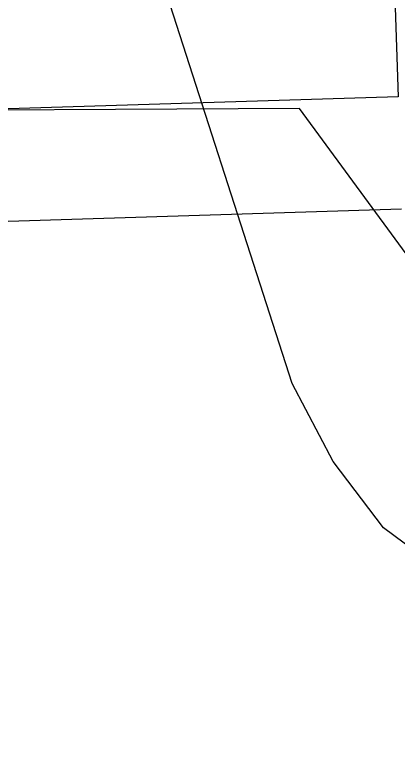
# Model space of a CAD drawing. Extents: x 634962 to 644935, y 5969185 to 5972988.
# Drawn here: x 643277.8 to 643346.4, y 5970112.6 to 5970245.7 of the extents above; entities that cross this region are included whole.
import ezdxf

# ---------------------------------------------------------------- set-up
doc = ezdxf.new("R2010")
doc.units = 0
doc.header["$LTSCALE"] = 5
for name, color, linetype in [('AS-POWER-OH-ATCO PIPELINES', 241, 'foc-OHPOWER'), ('L-SEC', 7, 'Continuous'), ('T-CREEK', 160, 'Continuous')]:
    doc.layers.add(name, color=color, linetype=linetype)
doc.styles.add('foc-LtypeFont', font='ARIALN.TTF', dxfattribs={"height": 7.35})
doc.linetypes.add('foc-OHPOWER', pattern='A,10,-1,["O/P",foc-LtypeFont,S=0.2,R=0,X=-0.5,Y=-0.75],-3.25', length=14.25)
doc.linetypes.add('foc-TOPO-flowdirection-NOLINE', pattern='A,0,[">",foc-LtypeFont,S=0.3,R=0,X=0,Y=-0.945],-20,[">",foc-LtypeFont,S=0.3,R=0,X=0,Y=-0.945],0', length=20)

msp = doc.modelspace()

# ---------------------------------------------------------------- linework, layer by layer
at = {"layer": 'AS-POWER-OH-ATCO PIPELINES', "flags": 128}
msp.add_lwpolyline([(643350.015, 5970199.974), (643328.746, 5970228.944), (643153.109, 5970227.979), (643120.92, 5970245.85), (643318.594, 5971062.433), (643371.883, 5971064.424)], dxfattribs=at)
at = {"layer": 'L-SEC'}
for p, q in [((643333.834, 5970633.833), (643346.41, 5970231.053)), ((643346.41, 5970231.053), (642944.308, 5970218.635)), ((642944.937, 5970198.534), (643347.038, 5970210.952))]:
    msp.add_line(p, q, dxfattribs=at)
at = {"layer": 'T-CREEK', "linetype": 'foc-TOPO-flowdirection-NOLINE', "flags": 128}
msp.add_lwpolyline([(643399.389, 5970112.639), (643343.783, 5970153.853), (643334.817, 5970165.732), (643327.439, 5970179.705), (643301.59, 5970259.995), (643301.308, 5970278.616), (643308.917, 5970313.206), (643308.276, 5970333.307), (643309.851, 5970351.826), (643317.374, 5970385.575), (643323.818, 5970398.916), (643328.72, 5970414.882), (643332.594, 5970453.2), (643331.427, 5970531.628), (643327.985, 5970550.12), (643322.842, 5970566.393), (643295.41, 5970625.477), (643235.037, 5970697.078), (643221.189, 5970726.199), (643204.039, 5970795.256), (643188.909, 5970823.605), (643168.232, 5970867.855), (643165.257, 5970886.605), (643163.536, 5970925.892), (643156.917, 5970940.315), (643146.719, 5970951.664), (643114.604, 5970980.577), (643107.095, 5970993.352), (643095.317, 5971046.385), (643082.832, 5971077.231), (643082.08, 5971095.652), (643110.781, 5971109.482), (643125.814, 5971104.062), (643138.307, 5971095.014), (643151.984, 5971087.685), (643166.477, 5971094.008), (643200.25, 5971140.173), (643229.685, 5971172.604), (643241.962, 5971180.569), (643257.843, 5971185.096), (643274.261, 5971182.3), (643322.008, 5971169.907), (643339.897, 5971167.649), (643350.995, 5971176.699), (643357.904, 5971190.359), (643372.348, 5971235.975), (643412.628, 5971315.246)], dxfattribs=at)
at = {"layer": 'T-CREEK'}
msp.add_lwpolyline([(643399.389, 5970112.639), (643343.783, 5970153.853), (643334.817, 5970165.732), (643327.439, 5970179.705), (643301.59, 5970259.995), (643301.308, 5970278.616), (643308.917, 5970313.206), (643308.276, 5970333.307), (643309.851, 5970351.826), (643317.374, 5970385.575), (643323.818, 5970398.916), (643328.72, 5970414.882), (643332.594, 5970453.2), (643331.427, 5970531.628)], dxfattribs=at)

doc.saveas('drawing.dxf')
